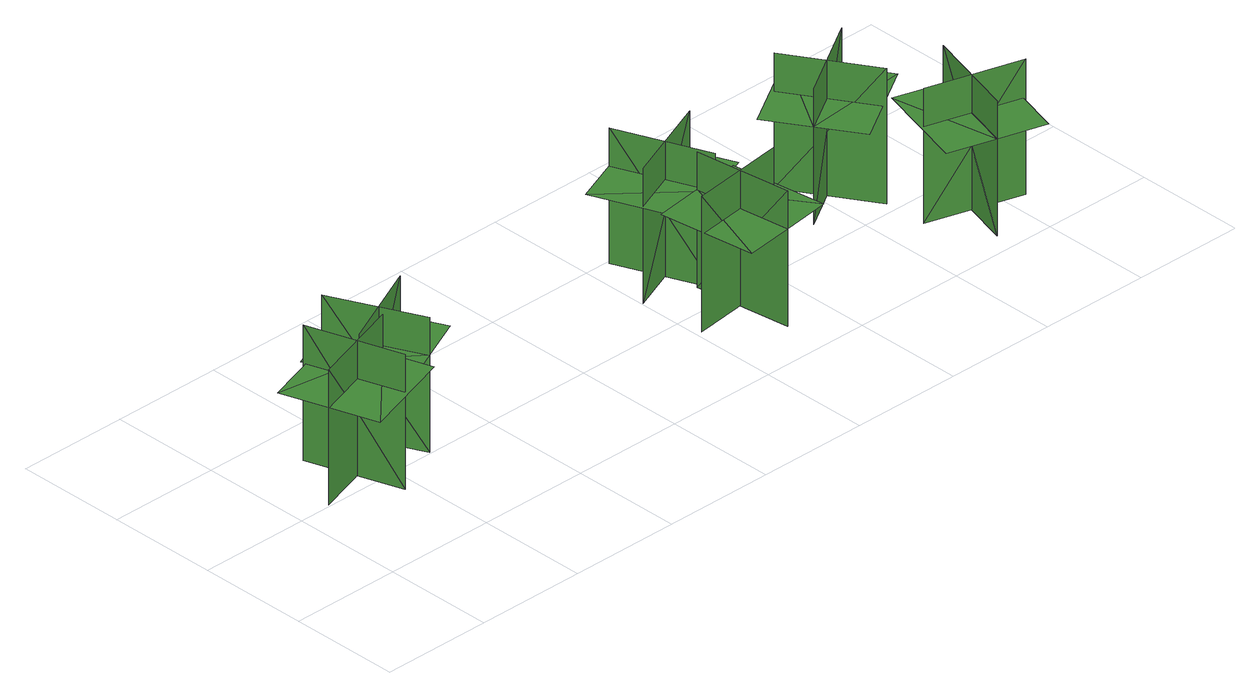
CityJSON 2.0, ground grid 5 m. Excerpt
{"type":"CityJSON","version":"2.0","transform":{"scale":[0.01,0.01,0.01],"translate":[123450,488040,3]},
"CityObjects":{
"tree1":{"type":"SolitaryVegetationObject","geometry":[{"type":"MultiSurface","lod":"1","boundaries":[[[0,1,2]],[[0,2,3]],[[4,5,6]],[[4,6,7]],[[8,9,10]],[[8,10,11]],[[8,11,12]],[[8,12,13]]]}]},
"tree2":{"type":"SolitaryVegetationObject","geometry":[{"type":"MultiSurface","lod":"1","boundaries":[[[14,15,16]],[[14,16,17]],[[18,19,20]],[[18,20,21]],[[22,23,24]],[[22,24,25]],[[22,25,26]],[[22,26,27]]]}]},
"tree3":{"type":"SolitaryVegetationObject","geometry":[{"type":"MultiSurface","lod":"1","boundaries":[[[28,29,30]],[[28,30,31]],[[32,33,34]],[[32,34,35]],[[36,37,38]],[[36,38,39]],[[36,39,40]],[[36,40,41]]]}]},
"tree4":{"type":"SolitaryVegetationObject","geometry":[{"type":"MultiSurface","lod":"1","boundaries":[[[42,43,44]],[[42,44,45]],[[46,47,48]],[[46,48,49]],[[50,51,52]],[[50,52,53]],[[50,53,54]],[[50,54,55]]]}]},
"tree5":{"type":"SolitaryVegetationObject","geometry":[{"type":"MultiSurface","lod":"1","boundaries":[[[56,57,58]],[[56,58,59]],[[60,61,62]],[[60,62,63]],[[64,65,66]],[[64,66,67]],[[64,67,68]],[[64,68,69]]]}]},
"tree6":{"type":"SolitaryVegetationObject","geometry":[{"type":"MultiSurface","lod":"1","boundaries":[[[70,71,72]],[[70,72,73]],[[74,75,76]],[[74,76,77]],[[78,79,80]],[[78,80,81]],[[78,81,82]],[[78,82,83]]]}]}
},
"vertices":[
[400,341,47],[263,761,47],[263,761,662],[400,341,662],[535,603,47],[114,465,47],[114,465,662],[535,603,662],[535,603,490],[466,813,490],[46,676,490],[114,465,490],[183,255,490],[604,392,490],
[371,565,47],[772,752,47],[772,752,662],[371,565,662],[648,463,47],[461,864,47],[461,864,662],[648,463,662],[648,463,490],[848,556,490],[662,957,490],[461,864,490],[260,771,490],[447,369,490],
[2405,387,66],[1967,329,66],[1967,329,682],[2405,387,682],[2173,568,66],[2230,129,66],[2230,129,682],[2173,568,682],[2173,568,510],[1953,539,510],[2011,100,510],[2230,129,510],[2450,158,510],[2392,596,510],
[1968,653,45],[2378,820,45],[2378,820,660],[1968,653,660],[2239,537,45],[2072,947,45],[2072,947,660],[2239,537,660],[2239,537,488],[2444,620,488],[2277,1030,488],[2072,947,488],[1867,863,488],[2034,453,488],
[2918,912,22],[3151,536,22],[3151,536,638],[2918,912,638],[2849,626,22],[3225,859,22],[3225,859,638],[2849,626,638],[2849,626,465],[2965,438,465],[3342,671,465],[3225,859,465],[3108,1047,465],[2732,814,465],
[3170,352,8],[3595,229,8],[3595,229,623],[3170,352,623],[3311,93,8],[3434,518,8],[3434,518,623],[3311,93,623],[3311,93,451],[3523,31,451],[3647,456,451],[3434,518,451],[3222,580,451],[3098,155,451]
]}
